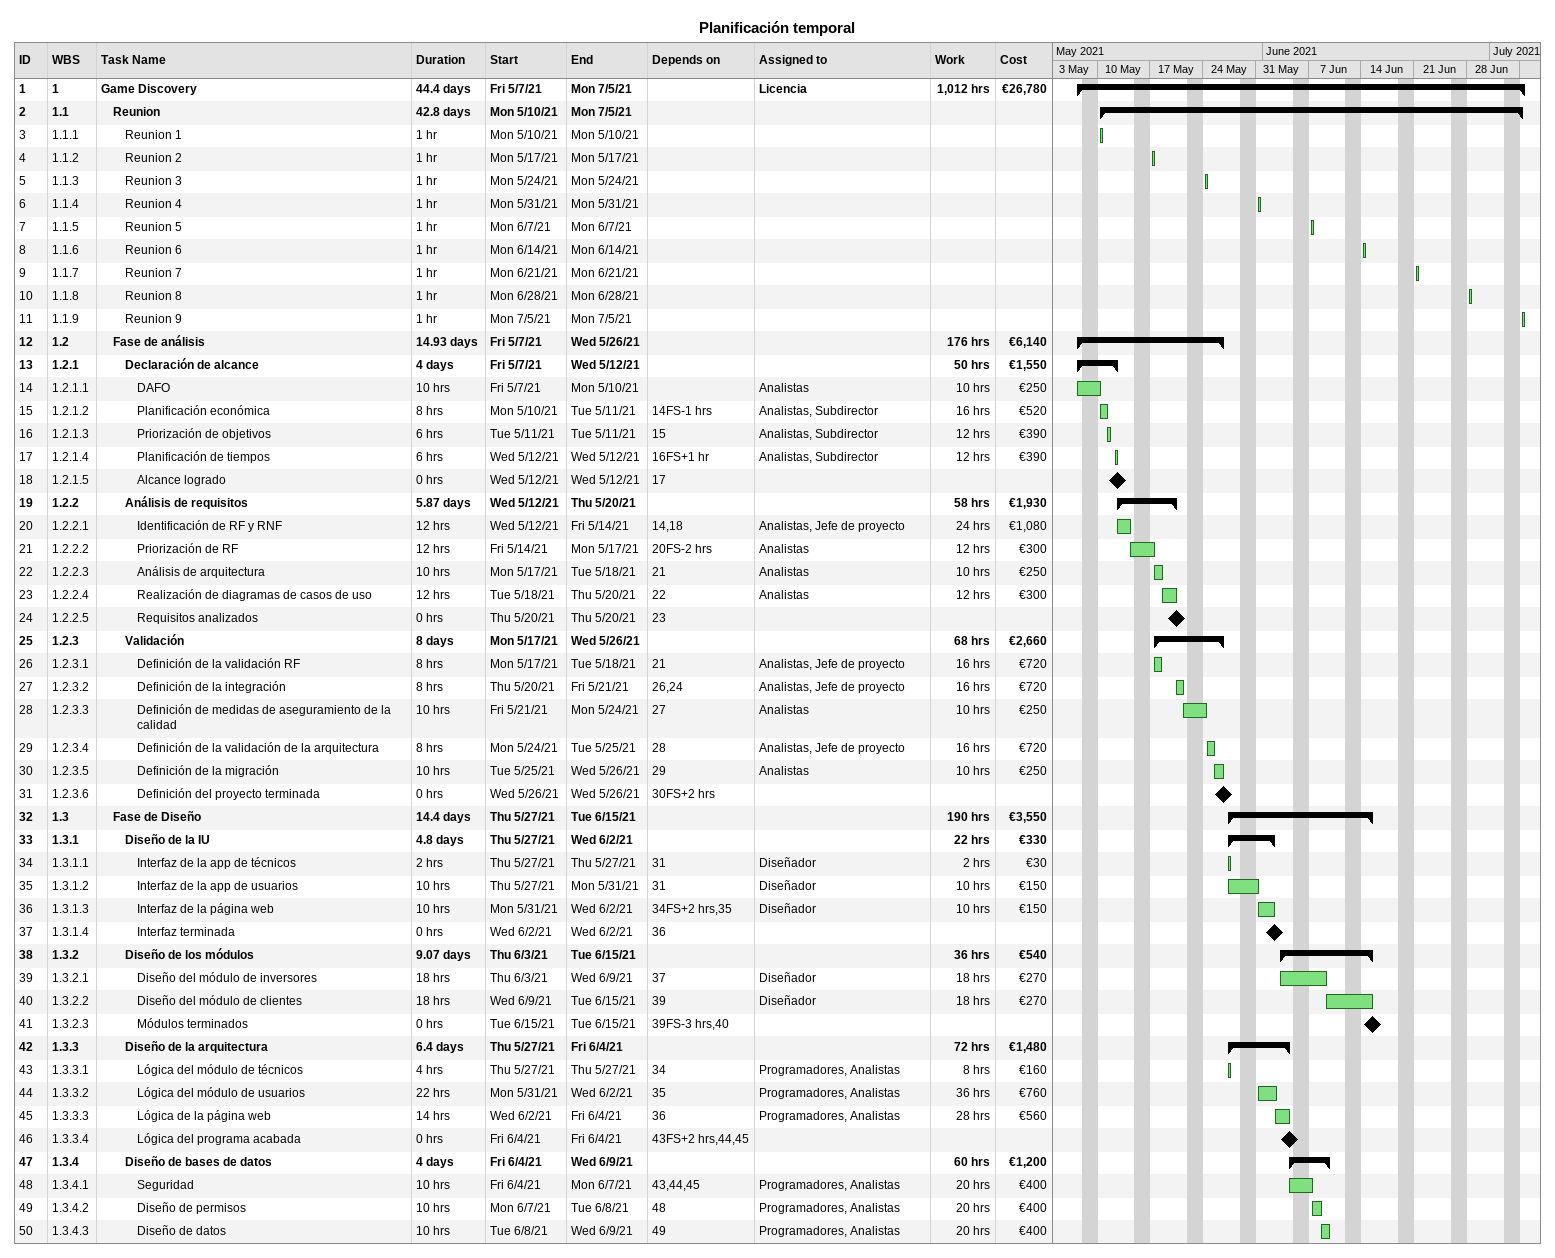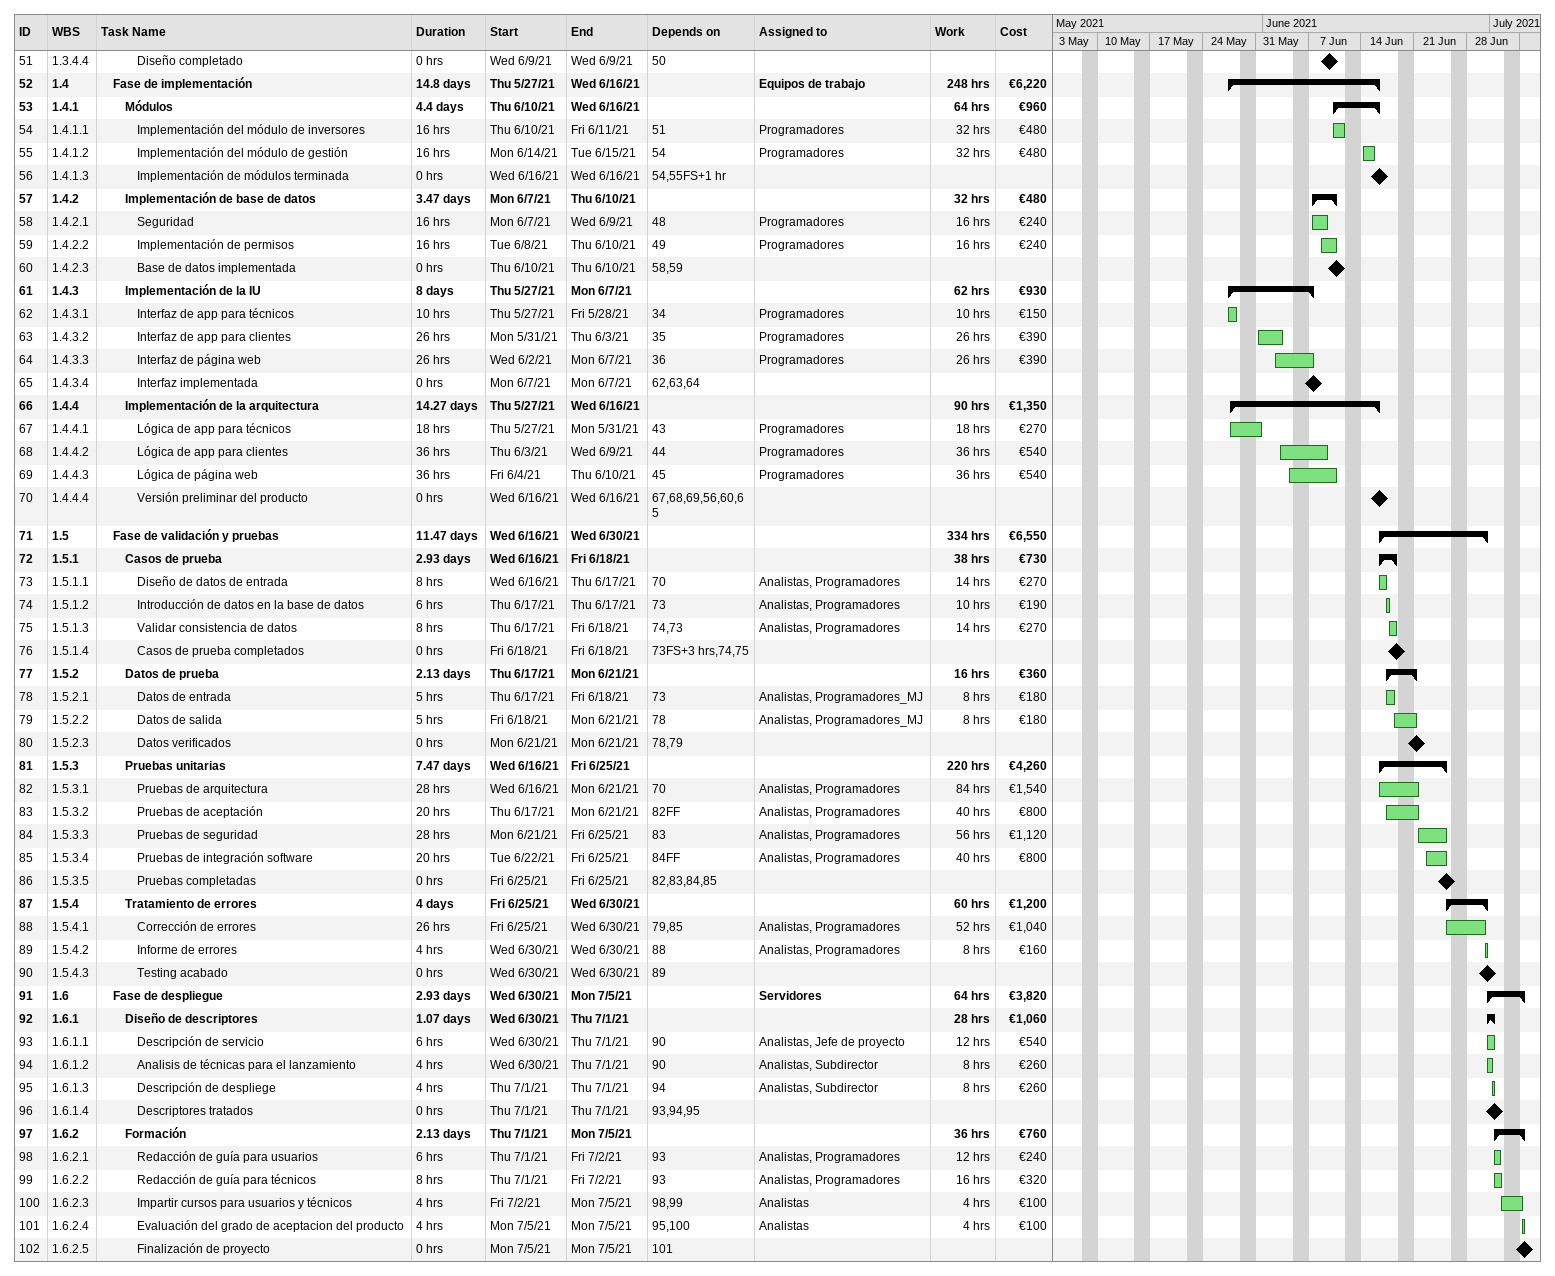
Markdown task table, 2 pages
Planificación temporal

| ID | WBS | Task | Duration | Start | Finish | Predecessors | Resources | Work (h) | Cost (€) |
|---|---|---|---|---|---|---|---|---|---|
| 1 | 1 | **Game Discovery** | 44.4d | 2021-05-07 | 2021-07-05 |  | Licencia | 1012 | 26780 |
| 2 | 1.1 | **Reunion** | 42.8d | 2021-05-10 | 2021-07-05 |  |  |  |  |
| 3 | 1.1.1 | Reunion 1 | 1h | 2021-05-10 | 2021-05-10 |  |  |  |  |
| 4 | 1.1.2 | Reunion 2 | 1h | 2021-05-17 | 2021-05-17 |  |  |  |  |
| 5 | 1.1.3 | Reunion 3 | 1h | 2021-05-24 | 2021-05-24 |  |  |  |  |
| 6 | 1.1.4 | Reunion 4 | 1h | 2021-05-31 | 2021-05-31 |  |  |  |  |
| 7 | 1.1.5 | Reunion 5 | 1h | 2021-06-07 | 2021-06-07 |  |  |  |  |
| 8 | 1.1.6 | Reunion 6 | 1h | 2021-06-14 | 2021-06-14 |  |  |  |  |
| 9 | 1.1.7 | Reunion 7 | 1h | 2021-06-21 | 2021-06-21 |  |  |  |  |
| 10 | 1.1.8 | Reunion 8 | 1h | 2021-06-28 | 2021-06-28 |  |  |  |  |
| 11 | 1.1.9 | Reunion 9 | 1h | 2021-07-05 | 2021-07-05 |  |  |  |  |
| 12 | 1.2 | **Fase de análisis** | 14.93d | 2021-05-07 | 2021-05-26 |  |  | 176 | 6140 |
| 13 | 1.2.1 | **Declaración de alcance** | 4d | 2021-05-07 | 2021-05-12 |  |  | 50 | 1550 |
| 14 | 1.2.1.1 | DAFO | 10h | 2021-05-07 | 2021-05-10 |  | Analistas | 10 | 250 |
| 15 | 1.2.1.2 | Planificación económica | 8h | 2021-05-10 | 2021-05-11 | 14FS-1h | Analistas, Subdirector | 16 | 520 |
| 16 | 1.2.1.3 | Priorización de objetivos | 6h | 2021-05-11 | 2021-05-11 | 15 | Analistas, Subdirector | 12 | 390 |
| 17 | 1.2.1.4 | Planificación de tiempos | 6h | 2021-05-12 | 2021-05-12 | 16FS+1h | Analistas, Subdirector | 12 | 390 |
| 18 | 1.2.1.5 | Alcance logrado | 0h | 2021-05-12 | 2021-05-12 | 17 |  |  |  |
| 19 | 1.2.2 | **Análisis de requisitos** | 5.87d | 2021-05-12 | 2021-05-20 |  |  | 58 | 1930 |
| 20 | 1.2.2.1 | Identificación de RF y RNF | 12h | 2021-05-12 | 2021-05-14 | 14, 18 | Analistas, Jefe de proyecto | 24 | 1080 |
| 21 | 1.2.2.2 | Priorización de RF | 12h | 2021-05-14 | 2021-05-17 | 20FS-2h | Analistas | 12 | 300 |
| 22 | 1.2.2.3 | Análisis de arquitectura | 10h | 2021-05-17 | 2021-05-18 | 21 | Analistas | 10 | 250 |
| 23 | 1.2.2.4 | Realización de diagramas de casos de uso | 12h | 2021-05-18 | 2021-05-20 | 22 | Analistas | 12 | 300 |
| 24 | 1.2.2.5 | Requisitos analizados | 0h | 2021-05-20 | 2021-05-20 | 23 |  |  |  |
| 25 | 1.2.3 | **Validación** | 8d | 2021-05-17 | 2021-05-26 |  |  | 68 | 2660 |
| 26 | 1.2.3.1 | Definición de la validación RF | 8h | 2021-05-17 | 2021-05-18 | 21 | Analistas, Jefe de proyecto | 16 | 720 |
| 27 | 1.2.3.2 | Definición de la integración | 8h | 2021-05-20 | 2021-05-21 | 26, 24 | Analistas, Jefe de proyecto | 16 | 720 |
| 28 | 1.2.3.3 | Definición de medidas de aseguramiento de la calidad | 10h | 2021-05-21 | 2021-05-24 | 27 | Analistas | 10 | 250 |
| 29 | 1.2.3.4 | Definición de la validación de la arquitectura | 8h | 2021-05-24 | 2021-05-25 | 28 | Analistas, Jefe de proyecto | 16 | 720 |
| 30 | 1.2.3.5 | Definición de la migración | 10h | 2021-05-25 | 2021-05-26 | 29 | Analistas | 10 | 250 |
| 31 | 1.2.3.6 | Definición del proyecto terminada | 0h | 2021-05-26 | 2021-05-26 | 30FS+2h |  |  |  |
| 32 | 1.3 | **Fase de Diseño** | 14.4d | 2021-05-27 | 2021-06-15 |  |  | 190 | 3550 |
| 33 | 1.3.1 | **Diseño de la IU** | 4.8d | 2021-05-27 | 2021-06-02 |  |  | 22 | 330 |
| 34 | 1.3.1.1 | Interfaz de la app de técnicos | 2h | 2021-05-27 | 2021-05-27 | 31 | Diseñador | 2 | 30 |
| 35 | 1.3.1.2 | Interfaz de la app de usuarios | 10h | 2021-05-27 | 2021-05-31 | 31 | Diseñador | 10 | 150 |
| 36 | 1.3.1.3 | Interfaz de la página web | 10h | 2021-05-31 | 2021-06-02 | 34FS+2h, 35 | Diseñador | 10 | 150 |
| 37 | 1.3.1.4 | Interfaz terminada | 0h | 2021-06-02 | 2021-06-02 | 36 |  |  |  |
| 38 | 1.3.2 | **Diseño de los módulos** | 9.07d | 2021-06-03 | 2021-06-15 |  |  | 36 | 540 |
| 39 | 1.3.2.1 | Diseño del módulo de inversores | 18h | 2021-06-03 | 2021-06-09 | 37 | Diseñador | 18 | 270 |
| 40 | 1.3.2.2 | Diseño del módulo de clientes | 18h | 2021-06-09 | 2021-06-15 | 39 | Diseñador | 18 | 270 |
| 41 | 1.3.2.3 | Módulos terminados | 0h | 2021-06-15 | 2021-06-15 | 39FS-3h, 40 |  |  |  |
| 42 | 1.3.3 | **Diseño de la arquitectura** | 6.4d | 2021-05-27 | 2021-06-04 |  |  | 72 | 1480 |
| 43 | 1.3.3.1 | Lógica del módulo de técnicos | 4h | 2021-05-27 | 2021-05-27 | 34 | Programadores, Analistas | 8 | 160 |
| 44 | 1.3.3.2 | Lógica del módulo de usuarios | 22h | 2021-05-31 | 2021-06-02 | 35 | Programadores, Analistas | 36 | 760 |
| 45 | 1.3.3.3 | Lógica de la página web | 14h | 2021-06-02 | 2021-06-04 | 36 | Programadores, Analistas | 28 | 560 |
| 46 | 1.3.3.4 | Lógica del programa acabada | 0h | 2021-06-04 | 2021-06-04 | 43FS+2h, 44, 45 |  |  |  |
| 47 | 1.3.4 | **Diseño de bases de datos** | 4d | 2021-06-04 | 2021-06-09 |  |  | 60 | 1200 |
| 48 | 1.3.4.1 | Seguridad | 10h | 2021-06-04 | 2021-06-07 | 43, 44, 45 | Programadores, Analistas | 20 | 400 |
| 49 | 1.3.4.2 | Diseño de permisos | 10h | 2021-06-07 | 2021-06-08 | 48 | Programadores, Analistas | 20 | 400 |
| 50 | 1.3.4.3 | Diseño de datos | 10h | 2021-06-08 | 2021-06-09 | 49 | Programadores, Analistas | 20 | 400 |
| 51 | 1.3.4.4 | Diseño completado | 0h | 2021-06-09 | 2021-06-09 | 50 |  |  |  |
| 52 | 1.4 | **Fase de implementación** | 14.8d | 2021-05-27 | 2021-06-16 |  | Equipos de trabajo | 248 | 6220 |
| 53 | 1.4.1 | **Módulos** | 4.4d | 2021-06-10 | 2021-06-16 |  |  | 64 | 960 |
| 54 | 1.4.1.1 | Implementación del módulo de inversores | 16h | 2021-06-10 | 2021-06-11 | 51 | Programadores | 32 | 480 |
| 55 | 1.4.1.2 | Implementación del módulo de gestión | 16h | 2021-06-14 | 2021-06-15 | 54 | Programadores | 32 | 480 |
| 56 | 1.4.1.3 | Implementación de módulos terminada | 0h | 2021-06-16 | 2021-06-16 | 54, 55FS+1h |  |  |  |
| 57 | 1.4.2 | **Implementación de base de datos** | 3.47d | 2021-06-07 | 2021-06-10 |  |  | 32 | 480 |
| 58 | 1.4.2.1 | Seguridad | 16h | 2021-06-07 | 2021-06-09 | 48 | Programadores | 16 | 240 |
| 59 | 1.4.2.2 | Implementación de permisos | 16h | 2021-06-08 | 2021-06-10 | 49 | Programadores | 16 | 240 |
| 60 | 1.4.2.3 | Base de datos implementada | 0h | 2021-06-10 | 2021-06-10 | 58, 59 |  |  |  |
| 61 | 1.4.3 | **Implementación de la IU** | 8d | 2021-05-27 | 2021-06-07 |  |  | 62 | 930 |
| 62 | 1.4.3.1 | Interfaz de app para técnicos | 10h | 2021-05-27 | 2021-05-28 | 34 | Programadores | 10 | 150 |
| 63 | 1.4.3.2 | Interfaz de app para clientes | 26h | 2021-05-31 | 2021-06-03 | 35 | Programadores | 26 | 390 |
| 64 | 1.4.3.3 | Interfaz de página web | 26h | 2021-06-02 | 2021-06-07 | 36 | Programadores | 26 | 390 |
| 65 | 1.4.3.4 | Interfaz implementada | 0h | 2021-06-07 | 2021-06-07 | 62, 63, 64 |  |  |  |
| 66 | 1.4.4 | **Implementación de la arquitectura** | 14.27d | 2021-05-27 | 2021-06-16 |  |  | 90 | 1350 |
| 67 | 1.4.4.1 | Lógica de app para técnicos | 18h | 2021-05-27 | 2021-05-31 | 43 | Programadores | 18 | 270 |
| 68 | 1.4.4.2 | Lógica de app para clientes | 36h | 2021-06-03 | 2021-06-09 | 44 | Programadores | 36 | 540 |
| 69 | 1.4.4.3 | Lógica de página web | 36h | 2021-06-04 | 2021-06-10 | 45 | Programadores | 36 | 540 |
| 70 | 1.4.4.4 | Versión preliminar del producto | 0h | 2021-06-16 | 2021-06-16 | 67, 68, 69, 56, 60, 65 |  |  |  |
| 71 | 1.5 | **Fase de validación y pruebas** | 11.47d | 2021-06-16 | 2021-06-30 |  |  | 334 | 6550 |
| 72 | 1.5.1 | **Casos de prueba** | 2.93d | 2021-06-16 | 2021-06-18 |  |  | 38 | 730 |
| 73 | 1.5.1.1 | Diseño de datos de entrada | 8h | 2021-06-16 | 2021-06-17 | 70 | Analistas, Programadores | 14 | 270 |
| 74 | 1.5.1.2 | Introducción de datos en la base de datos | 6h | 2021-06-17 | 2021-06-17 | 73 | Analistas, Programadores | 10 | 190 |
| 75 | 1.5.1.3 | Validar consistencia de datos | 8h | 2021-06-17 | 2021-06-18 | 74, 73 | Analistas, Programadores | 14 | 270 |
| 76 | 1.5.1.4 | Casos de prueba completados | 0h | 2021-06-18 | 2021-06-18 | 73FS+3h, 74, 75 |  |  |  |
| 77 | 1.5.2 | **Datos de prueba** | 2.13d | 2021-06-17 | 2021-06-21 |  |  | 16 | 360 |
| 78 | 1.5.2.1 | Datos de entrada | 5h | 2021-06-17 | 2021-06-18 | 73 | Analistas, Programadores_MJ | 8 | 180 |
| 79 | 1.5.2.2 | Datos de salida | 5h | 2021-06-18 | 2021-06-21 | 78 | Analistas, Programadores_MJ | 8 | 180 |
| 80 | 1.5.2.3 | Datos verificados | 0h | 2021-06-21 | 2021-06-21 | 78, 79 |  |  |  |
| 81 | 1.5.3 | **Pruebas unitarias** | 7.47d | 2021-06-16 | 2021-06-25 |  |  | 220 | 4260 |
| 82 | 1.5.3.1 | Pruebas de arquitectura | 28h | 2021-06-16 | 2021-06-21 | 70 | Analistas, Programadores | 84 | 1540 |
| 83 | 1.5.3.2 | Pruebas de aceptación | 20h | 2021-06-17 | 2021-06-21 | 82FF | Analistas, Programadores | 40 | 800 |
| 84 | 1.5.3.3 | Pruebas de seguridad | 28h | 2021-06-21 | 2021-06-25 | 83 | Analistas, Programadores | 56 | 1120 |
| 85 | 1.5.3.4 | Pruebas de integración software | 20h | 2021-06-22 | 2021-06-25 | 84FF | Analistas, Programadores | 40 | 800 |
| 86 | 1.5.3.5 | Pruebas completadas | 0h | 2021-06-25 | 2021-06-25 | 82, 83, 84, 85 |  |  |  |
| 87 | 1.5.4 | **Tratamiento de errores** | 4d | 2021-06-25 | 2021-06-30 |  |  | 60 | 1200 |
| 88 | 1.5.4.1 | Corrección de errores | 26h | 2021-06-25 | 2021-06-30 | 79, 85 | Analistas, Programadores | 52 | 1040 |
| 89 | 1.5.4.2 | Informe de errores | 4h | 2021-06-30 | 2021-06-30 | 88 | Analistas, Programadores | 8 | 160 |
| 90 | 1.5.4.3 | Testing acabado | 0h | 2021-06-30 | 2021-06-30 | 89 |  |  |  |
| 91 | 1.6 | **Fase de despliegue** | 2.93d | 2021-06-30 | 2021-07-05 |  | Servidores | 64 | 3820 |
| 92 | 1.6.1 | **Diseño de descriptores** | 1.07d | 2021-06-30 | 2021-07-01 |  |  | 28 | 1060 |
| 93 | 1.6.1.1 | Descripción de servicio | 6h | 2021-06-30 | 2021-07-01 | 90 | Analistas, Jefe de proyecto | 12 | 540 |
| 94 | 1.6.1.2 | Analisis de técnicas para el lanzamiento | 4h | 2021-06-30 | 2021-07-01 | 90 | Analistas, Subdirector | 8 | 260 |
| 95 | 1.6.1.3 | Descripción de despliege | 4h | 2021-07-01 | 2021-07-01 | 94 | Analistas, Subdirector | 8 | 260 |
| 96 | 1.6.1.4 | Descriptores tratados | 0h | 2021-07-01 | 2021-07-01 | 93, 94, 95 |  |  |  |
| 97 | 1.6.2 | **Formación** | 2.13d | 2021-07-01 | 2021-07-05 |  |  | 36 | 760 |
| 98 | 1.6.2.1 | Redacción de guía para usuarios | 6h | 2021-07-01 | 2021-07-02 | 93 | Analistas, Programadores | 12 | 240 |
| 99 | 1.6.2.2 | Redacción de guía para técnicos | 8h | 2021-07-01 | 2021-07-02 | 93 | Analistas, Programadores | 16 | 320 |
| 100 | 1.6.2.3 | Impartir cursos para usuarios y técnicos | 4h | 2021-07-02 | 2021-07-05 | 98, 99 | Analistas | 4 | 100 |
| 101 | 1.6.2.4 | Evaluación del grado de aceptacion del producto | 4h | 2021-07-05 | 2021-07-05 | 95, 100 | Analistas | 4 | 100 |
| 102 | 1.6.2.5 | Finalización de proyecto | 0h | 2021-07-05 | 2021-07-05 | 101 |  |  |  |
